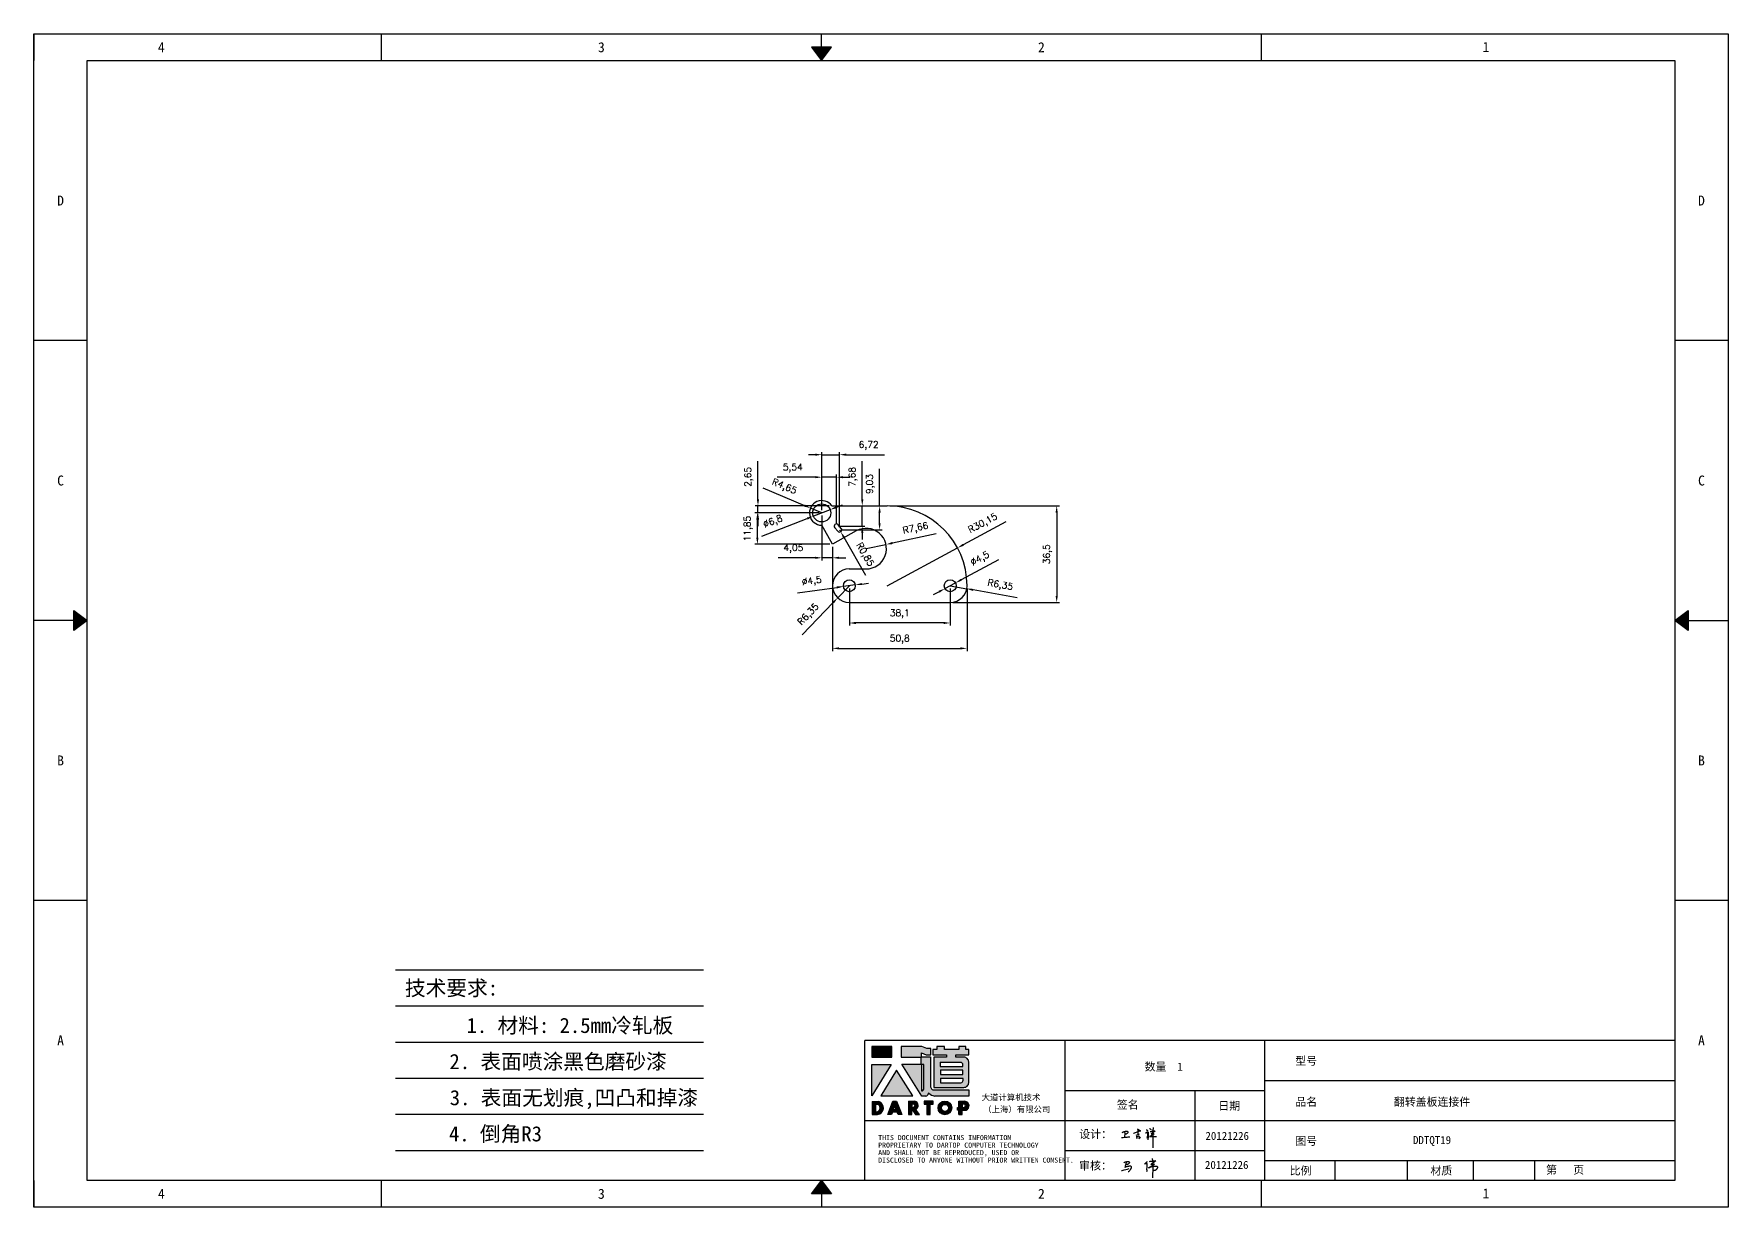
# Model space of a CAD drawing. Header units: millimetres. Extents: x 25928 to 50356, y -44172 to 20163.
# Drawn here: x 27154 to 27794, y -10842 to -10399 of the extents above; entities that cross this region are included whole.
import ezdxf
from ezdxf.enums import TextEntityAlignment as Align

# ---------------------------------------------------------------- set-up
doc = ezdxf.new("R2010")
doc.units = ezdxf.units.MM
doc.linetypes.add('DOT', pattern=[0.25, 0, -0.25])
doc.layers.add('4', color=7, linetype='Continuous')
doc.layers.add('print', color=30, linetype='Continuous')
doc.layers.add('dim', color=2, linetype='Continuous', lineweight=9)
doc.styles.add('Dartop', font='')
doc.styles.add('HZ', font='')
doc.styles.add('hzHT', font='simhei.ttf')
doc.styles.get("Standard").update_dxf_attribs({"font": 'txt', "bigfont": 'gbcbig.shx'})
doc.styles.get('Dartop').set_extended_font_data('FangSong_GB2312')
doc.styles.get('HZ').set_extended_font_data('SimSun')
doc.dimstyles.new('0.5small', dxfattribs={"dimtxt": 2.5, "dimasz": 2.5, "dimexe": 1, "dimexo": 1, "dimgap": 2, "dimtad": 1, "dimtxsty": 'Standard', "dimcen": 2.5, "dimadec": 0, "dimazin": 0, "dimtfac": 1, "dimtmove": 0, "dimatfit": 3, "dimfxl": 0, "dimarcsym": 0})

# ---------------------------------------------------------------- blocks, each defined once
blk = doc.blocks.new('*U401')
at = {"color": 254, "linetype": 'Continuous', "extrusion": (0, 0, -1)}
for points in [[(-17, 0.333), (-16.812, 0.25), (-17, 0.5)], [(-17, 0.333), (-17.188, 0.25), (-16.812, 0.25)], [(-17, 0.333), (-17, 0.5), (-17.188, 0.25)]]:
    blk.add_solid(points, dxfattribs=at)
blk = doc.blocks.new('*U402')
at = {"color": 254, "linetype": 'Continuous'}
for points in [[(17, 21.667), (17.188, 21.75), (16.812, 21.75)], [(17, 21.667), (16.812, 21.75), (17, 21.5)], [(17, 21.667), (17, 21.5), (17.188, 21.75)]]:
    blk.add_solid(points, dxfattribs=at)
blk = doc.blocks.new('*U399')
at = {"color": 254, "linetype": 'Continuous', "extrusion": (0, 0, -1)}
for points in [[(-0.833, 11), (-0.75, 10.812), (-0.75, 11.188)], [(-0.833, 11), (-0.75, 11.188), (-1, 11)], [(-0.833, 11), (-1, 11), (-0.75, 10.812)]]:
    blk.add_solid(points, dxfattribs=at)
blk = doc.blocks.new('dadao')
for p, q in [((48, 19.2), (44.9, 10.4)), ((44.9, 10.4), (51.2, 10.4)), ((51.2, 10.4), (48, 19.2))]:
    blk.add_line(p, q)
for points in [[(41.8, 121.6), (41.8, 143.7), (-0.4, 143.7), (-0.4, 121.6), (41.8, 121.6)], [(104.8, 122), (104.8, 130.3), (114.1, 126.3), (124.2, 126.3), (124.2, 139.6), (115.9, 139.6), (105.1, 143.9), (61.5, 143.9)], [(61.7, 144), (61.7, 121.3), (103.9, 121.3)], [(113.4, 38.7), (105.1, 38.7), (63, 106.5), (103.9, 106.5), (103.9, 120.9), (103.9, 121.3)], [(109.7, 53.6), (109.7, 106.2), (104.3, 106.2), (104.3, 50.4), (106.6, 50.4)], [(144.6, 94.4), (144.6, 84.8), (192, 84.8), (192, 94.1), (144.9, 94.1)], [(120.2, 45), (119.5, 45), (119.5, 44.6)], [(0, 28), (0, 0), (11.8, 0)], [(0.1, 28), (14, 28)], [(7.1, 21.8), (7.1, 6.1), (12, 6.1)], [(7.1, 21.8), (11.4, 21.8)], [(76.8, 28.2), (76.8, 0), (84.1, 0), (84.1, 11.1), (91.6, -0.1), (100.3, -0.1), (91.7, 11.1)], [(76.8, 28.2), (90.6, 28.2)], [(84, 22.7), (84, 15.3), (87.2, 15.3)], [(84, 22.7), (87.3, 22.7)], [(183.7, 0), (183.7, 9.6), (180.6, 9.6), (180.6, 14.9), (183.8, 14.9), (183.8, 28.1), (196.1, 28.1), (196.5, 28.1)], [(183.7, 0), (190.9, 0), (190.9, 9.6), (198.8, 9.6)], [(194.9, 22.3), (190.8, 22.3), (190.8, 15), (194.4, 15)]]:
    blk.add_lwpolyline(points)
blk.add_lwpolyline([(137.1, 144.2), (137.1, 137.9), (128.3, 137.9), (128.3, 126.5), (157.3, 126.5), (157.3, 121.5), (130.3, 121.5), (130.3, 57.5), (194.4, 57.5, 0.414214), (204.4, 67.5), (204.4, 111.3, 0.414214), (194.4, 121.3), (177.5, 121.3), (177.5, 126.3), (204.7, 126.3), (204.7, 137.7), (198.2, 137.7), (198.2, 143.9), (183.3, 143.9), (183.3, 138), (153, 138), (153, 144.2), (137.1, 144.2)], format="xyb", close=True)
for points in [[(104.8, 122), (123.4, 122), (123.4, 60, 0.414214), (131.4, 52), (204.8, 52), (204.8, 39.1), (131.7, 39.1)], [(144.3, 110.8), (144.3, 101.8), (192.3, 101.8), (192.3, 105.5, 0.414214), (187.3, 110.5), (144.3, 110.5)], [(144.6, 77), (144.6, 67.5), (187.6, 67.5, 0.414214), (192.6, 72.5), (192.6, 76.4), (144.6, 76.4)]]:
    blk.add_lwpolyline(points, format="xyb")
for points in [[(-0.3, 106.2), (40.4, 106.2), (-0.3, 39.7), (-0.3, 106.2)], [(51.7, 94.1), (18.4, 39.3), (86.2, 39.3)], [(43.8, 28.2), (51.8, 28.2), (62.6, -0.1), (55, -0.1), (53.2, 5), (42.9, 5), (41.1, 0), (33.6, 0)], [(110, 28.1), (110, 21.9), (116, 21.9), (116, -0.1), (123.2, -0.1), (123.2, 22), (129.2, 22), (129.2, 28.1), (110, 28.1)]]:
    blk.add_lwpolyline(points, close=True)
for radius in [14.5, 7.44]:
    blk.add_circle((154.2, 14.2), radius)
for centre, radius, start, end in [((99.2, 60.7), 12.6, 305.6399, 325.969), ((111.6, 46.7), 8.19, 282.9811, 347.6627), ((136, 61.7), 22.9, 226.7358, 259.3209), ((8.5, 13.9), 8.49, 294.2143, 69.7177), ((9.6, 14.2), 14.4, 278.6604, 72.3203), ((86.4, 19), 3.8, 282.527, 76.7196), ((88.6, 19.4), 8.95, 290.6073, 77.2124), ((193.7, 18.7), 3.8, 280.9891, 72.5513), ((195.7, 18.6), 9.51, 288.8959, 85.2442)]:
    blk.add_arc(centre, radius, start, end)
blk = doc.blocks.new('h')
for p, q in [((20768.1, -2360.9), (20773, -2359.1)), ((20769.5, -2366.9), (20769.8, -2370.6)), ((20769.8, -2370.6), (20770.9, -2378)), ((20770.9, -2378), (20771.5, -2370.6)), ((20772.4, -2369.3), (20774.9, -2367.8)), ((20773, -2359.1), (20784.1, -2355.2)), ((20773.3, -2331.8), (20775.3, -2338.7)), ((20789.1, -2340.9), (20773.5, -2331.9)), ((20775.3, -2338.7), (20775.6, -2351.2)), ((20775.6, -2351.2), (20775.5, -2357.3)), ((20782.2, -2369.2), (20780, -2377.1)), ((20780, -2377.1), (20788.3, -2371.3)), ((20780.1, -2366.4), (20780.8, -2366.4)), ((20781.9, -2367.4), (20782.2, -2369.2)), ((20845.7, -2343.5), (20848.4, -2353)), ((20848.9, -2370.3), (20847.9, -2424)), ((20848.4, -2353), (20848.9, -2370.3))]:
    blk.add_line(p, q)
for points in [[(20696.6, -2372.4, 0.002073), (20710.6, -2371.9, 0.016137), (20719.6, -2371.3, 0.008314), (20736.9, -2369.3)], [(20699.1, -2348.2, -0.029745), (20704.6, -2345.4, -0.046842), (20708.4, -2344.2, -0.00919), (20714.3, -2343, -0.018517), (20717.2, -2342.5, -0.037841), (20720.3, -2342.4, -0.039541), (20723.2, -2342.8, -0.149785), (20726, -2344.3, -0.204935), (20726.9, -2346.6, -0.074872), (20726.5, -2348.3, -0.061615), (20725.6, -2350.3, -0.034204), (20723.8, -2352.6, -0.045776), (20722.3, -2354.1, -0.054985), (20720.4, -2355.3, -0.036348), (20717.3, -2356.5, -0.067752), (20715.7, -2356.8, -0.043553), (20713.2, -2356.7)], [(20755, -2351.9, -0.024077), (20759.9, -2350.1, -0.013147), (20768.7, -2346.5, -0.00522), (20775.4, -2344.1, -0.018517), (20777.3, -2343.4, -0.008274), (20786.3, -2341, -0.039541), (20788.3, -2340.8, -0.079216), (20789.4, -2341, -0.204935)], [(20813.5, -2350.1, 0.007348), (20815.9, -2348.7, 0.008421), (20818, -2347.3, 0.009459), (20819.7, -2346.2, -0.016325), (20820.7, -2345.5, -0.173771), (20821.8, -2345.3, -0.085159), (20823.9, -2346, -0.125883), (20826, -2347.9, -0.160659), (20826.6, -2350.1, -0.010447), (20826.5, -2352.3, -0.008247), (20826.2, -2355.1, -0.002698), (20825.3, -2374, 0.001562), (20823.9, -2383.7, 0.016137)], [(20816.8, -2335, -0.053561), (20819.6, -2336.1, -0.075272), (20821.3, -2337.3, -0.005295), (20822.5, -2338.5, -0.009337), (20823.1, -2339.1, -0.026146), (20823.7, -2339.8, -0.016644), (20824.5, -2340.9)], [(20832.1, -2329.2, -0.053561), (20834.9, -2330.3, -0.075272), (20836.7, -2331.5, -0.005295), (20837.8, -2332.6, -0.009337), (20838.5, -2333.3, -0.026146), (20839, -2334, -0.016644), (20839.8, -2335.1)], [(20836, -2343.7, -0.02797), (20842.1, -2342.6, -0.048868), (20845.6, -2342.2, -0.00919), (20851.1, -2341.4, -0.018517), (20853.9, -2341.1, -0.037841), (20856.7, -2341.2, -0.039541), (20859.4, -2341.6, -0.018282), (20840.6, -2354.7, -0.000937)], [(20847.6, -2340.2, 0.021784), (20849.6, -2335.9, 0.028296), (20850.8, -2332.4, 0.008136), (20851.9, -2328.2, 0.028913), (20852.2, -2327, 0.08193), (20852.1, -2325.9, 0.075058), (20851.7, -2324.7, 0.275043)]]:
    blk.add_lwpolyline(points, format="xyb")
for points in [[(20711.3, -2343.5), (20711.3, -2343.5), (20711.5, -2355.8), (20710.7, -2368), (20710.6, -2371.9)], [(20821.5, -2350.6), (20822.4, -2359.2), (20822.2, -2364.9), (20821.7, -2369), (20821.3, -2376.3), (20823.6, -2368.5), (20827.2, -2366.3), (20829.5, -2366.3)], [(20840.6, -2354.7), (20850, -2354.7), (20855, -2354.3), (20845.9, -2361.1), (20840.5, -2364), (20833, -2367.5), (20863.2, -2367.4), (20865.9, -2367.3)]]:
    blk.add_lwpolyline(points)
for centre, radius, start, end in [((20773.7, -2371.2), 2.3, 121.9907, 163.60158), ((20787.5, -2406), 40.3, 100.61827, 108.24823), ((20780.8, -2367.6), 1.15, 9.4675, 90)]:
    blk.add_arc(centre, radius, start, end)
blk = doc.blocks.new('*U400')
at = {"color": 254, "linetype": 'Continuous', "extrusion": (0, 0, -1)}
for points in [[(-33.167, 11), (-33, 11), (-33.25, 11.188)], [(-33.167, 11), (-33.25, 11.188), (-33.25, 10.812)], [(-33.167, 11), (-33.25, 10.812), (-33, 11)]]:
    blk.add_solid(points, dxfattribs=at)
blk = doc.blocks.new('*D489')
at = {"layer": 'Defpoints', "color": 0}
for p in [(27476.37, -10577.54), (27500.17, -10614.04), (27540.38, -10614.04)]:
    blk.add_point(p, dxfattribs=at)
at = {"layer": 'dim', "color": 0, "lineweight": -2}
for p, q in [((27477.37, -10577.54), (27541.38, -10577.54)), ((27540.38, -10580.04), (27540.38, -10611.54)), ((27501.17, -10614.04), (27541.38, -10614.04))]:
    blk.add_line(p, q, dxfattribs=at)
at = {"layer": 'dim', "color": 0}
for points in [[(27539.96, -10580.04), (27540.79, -10580.04), (27540.38, -10577.54)], [(27539.96, -10611.54), (27540.79, -10611.54), (27540.38, -10614.04)]]:
    blk.add_solid(points, dxfattribs=at)
at = {"layer": 'dim', "color": 0, "insert": (27536.92, -10595.79), "char_height": 2.5, "attachment_point": 5, "rotation": 90}
blk.add_mtext('36,5', dxfattribs=at)
blk = doc.blocks.new('*D490')
at = {"layer": 'Defpoints', "color": 0}
for p in [(27462.07, -10607.69), (27500.17, -10607.69), (27462.07, -10621.76)]:
    blk.add_point(p, dxfattribs=at)
at = {"layer": 'dim', "color": 0, "lineweight": -2}
for p, q in [((27462.07, -10608.69), (27462.07, -10622.76)), ((27500.17, -10608.69), (27500.17, -10622.76)), ((27497.67, -10621.76), (27464.57, -10621.76))]:
    blk.add_line(p, q, dxfattribs=at)
at = {"layer": 'dim', "color": 0}
for points in [[(27464.57, -10621.34), (27464.57, -10622.18), (27462.07, -10621.76)], [(27497.67, -10621.34), (27497.67, -10622.18), (27500.17, -10621.76)]]:
    blk.add_solid(points, dxfattribs=at)
at = {"layer": 'dim', "color": 0, "insert": (27481.12, -10618.3), "char_height": 2.5, "attachment_point": 5}
blk.add_mtext('38,1', dxfattribs=at)
blk = doc.blocks.new('*D419')
at = {"layer": 'Defpoints', "color": 0}
for p in [(27502.92, -10593.4), (27476.37, -10607.69)]:
    blk.add_point(p, dxfattribs=at)
at = {"layer": 'dim', "color": 0, "lineweight": -2}
for p, q in [((27521.12, -10583.61), (27505.12, -10592.22)), ((27476.37, -10607.69), (27502.92, -10593.4))]:
    blk.add_line(p, q, dxfattribs=at)
at = {"layer": 'dim', "color": 0}
blk.add_solid([(27504.92, -10591.85), (27505.32, -10592.58), (27502.92, -10593.4)], dxfattribs=at)
at = {"layer": 'dim', "color": 0, "insert": (27512.58, -10584.28), "char_height": 2.5, "attachment_point": 5, "rotation": 28.28426}
blk.add_mtext('R30,15', dxfattribs=at)
blk = doc.blocks.new('*D420')
at = {"layer": 'Defpoints', "color": 0}
for p in [(27500.17, -10607.69), (27506.41, -10608.83)]:
    blk.add_point(p, dxfattribs=at)
at = {"layer": 'dim', "color": 0, "lineweight": -2}
for p, q in [((27500.17, -10607.69), (27506.41, -10608.83)), ((27525.51, -10612.32), (27508.87, -10609.28))]:
    blk.add_line(p, q, dxfattribs=at)
at = {"layer": 'dim', "color": 0}
blk.add_solid([(27508.95, -10608.87), (27508.8, -10609.69), (27506.41, -10608.83)], dxfattribs=at)
at = {"layer": 'dim', "color": 0, "insert": (27519.04, -10607.62), "char_height": 2.5, "attachment_point": 5, "rotation": 349.65535}
blk.add_mtext('R6,35', dxfattribs=at)
blk = doc.blocks.new('*D491')
at = {"layer": 'Defpoints', "color": 0}
for p in [(27498.19, -10608.76), (27502.15, -10606.62)]:
    blk.add_point(p, dxfattribs=at)
at = {"layer": 'dim', "color": 0, "lineweight": -2}
for p, q in [((27518.4, -10597.85), (27504.35, -10605.43)), ((27498.19, -10608.76), (27502.15, -10606.62)), ((27495.99, -10609.94), (27493.79, -10611.13))]:
    blk.add_line(p, q, dxfattribs=at)
at = {"layer": 'dim', "color": 0}
for points in [[(27495.79, -10609.58), (27496.18, -10610.31), (27498.19, -10608.76)], [(27504.15, -10605.07), (27504.54, -10605.8), (27502.15, -10606.62)]]:
    blk.add_solid(points, dxfattribs=at)
at = {"layer": 'dim', "color": 0, "insert": (27511.52, -10597.63), "char_height": 2.5, "attachment_point": 5, "rotation": 28.35526}
blk.add_mtext('∅4,5', dxfattribs=at)
blk = doc.blocks.new('*D492')
at = {"layer": 'Defpoints', "color": 0}
for p in [(27459.84, -10607.99), (27464.3, -10607.39)]:
    blk.add_point(p, dxfattribs=at)
at = {"layer": 'dim', "color": 0, "lineweight": -2}
for p, q in [((27442.45, -10610.35), (27457.36, -10608.33)), ((27464.3, -10607.39), (27459.84, -10607.99)), ((27466.77, -10607.05), (27469.25, -10606.72))]:
    blk.add_line(p, q, dxfattribs=at)
at = {"layer": 'dim', "color": 0}
for points in [[(27457.3, -10607.91), (27457.42, -10608.74), (27459.84, -10607.99)], [(27466.72, -10606.64), (27466.83, -10607.46), (27464.3, -10607.39)]]:
    blk.add_solid(points, dxfattribs=at)
at = {"layer": 'dim', "color": 0, "insert": (27447.89, -10606.12), "char_height": 2.5, "attachment_point": 5, "rotation": 7.71469}
blk.add_mtext('∅4,5', dxfattribs=at)
blk = doc.blocks.new('*D421')
at = {"layer": 'Defpoints', "color": 0}
for p in [(27462.07, -10607.69), (27457.67, -10612.27)]:
    blk.add_point(p, dxfattribs=at)
at = {"layer": 'dim', "color": 0, "lineweight": -2}
for p, q in [((27462.07, -10607.69), (27457.67, -10612.27)), ((27444.22, -10626.28), (27455.94, -10614.07))]:
    blk.add_line(p, q, dxfattribs=at)
at = {"layer": 'dim', "color": 0}
blk.add_solid([(27455.64, -10613.78), (27456.24, -10614.36), (27457.67, -10612.27)], dxfattribs=at)
at = {"layer": 'dim', "color": 0, "insert": (27446.72, -10618.68), "char_height": 2.5, "attachment_point": 5, "rotation": 46.16551}
blk.add_mtext('R6,35', dxfattribs=at)
blk = doc.blocks.new('*D422')
at = {"layer": 'Defpoints', "color": 0}
for p in [(27468.42, -10593.68), (27475.91, -10592.09)]:
    blk.add_point(p, dxfattribs=at)
at = {"layer": 'dim', "color": 0, "lineweight": -2}
for p, q in [((27494.9, -10588.06), (27478.35, -10591.57)), ((27468.42, -10593.68), (27475.91, -10592.09))]:
    blk.add_line(p, q, dxfattribs=at)
at = {"layer": 'dim', "color": 0}
blk.add_solid([(27478.27, -10591.17), (27478.44, -10591.98), (27475.91, -10592.09)], dxfattribs=at)
at = {"layer": 'dim', "color": 0, "insert": (27487.13, -10586.18), "char_height": 2.5, "attachment_point": 5, "rotation": 11.97641}
blk.add_mtext('R7,66', dxfattribs=at)
blk = doc.blocks.new('*D423')
at = {"layer": 'Defpoints', "color": 0}
for p in [(27447.39, -10578.37), (27451.67, -10580.19)]:
    blk.add_point(p, dxfattribs=at)
at = {"layer": 'dim', "color": 0, "lineweight": -2}
for p, q in [((27429.43, -10570.74), (27445.09, -10577.39)), ((27451.67, -10580.19), (27447.39, -10578.37))]:
    blk.add_line(p, q, dxfattribs=at)
at = {"layer": 'dim', "color": 0}
blk.add_solid([(27445.25, -10577.01), (27444.92, -10577.78), (27447.39, -10578.37)], dxfattribs=at)
at = {"layer": 'dim', "color": 0, "insert": (27437.42, -10570.38), "char_height": 2.5, "attachment_point": 5, "rotation": 336.97782}
blk.add_mtext('R4,65', dxfattribs=at)
blk = doc.blocks.new('*D493')
at = {"layer": 'Defpoints', "color": 0}
for p in [(27448.5, -10581.42), (27454.84, -10578.96)]:
    blk.add_point(p, dxfattribs=at)
at = {"layer": 'dim', "color": 0, "lineweight": -2}
for p, q in [((27428.97, -10589.01), (27446.17, -10582.33)), ((27454.84, -10578.96), (27448.5, -10581.42)), ((27457.17, -10578.05), (27459.5, -10577.15))]:
    blk.add_line(p, q, dxfattribs=at)
at = {"layer": 'dim', "color": 0}
for points in [[(27446.02, -10581.94), (27446.32, -10582.71), (27448.5, -10581.42)], [(27457.02, -10577.66), (27457.32, -10578.44), (27454.84, -10578.96)]]:
    blk.add_solid(points, dxfattribs=at)
at = {"layer": 'dim', "color": 0, "insert": (27433.27, -10583.63), "char_height": 2.5, "attachment_point": 5, "rotation": 21.24192}
blk.add_mtext('∅6,8', dxfattribs=at)
blk = doc.blocks.new('*D494')
at = {"layer": 'Defpoints', "color": 0}
for p in [(27455.72, -10592.04), (27506.52, -10607.69), (27506.52, -10631.35)]:
    blk.add_point(p, dxfattribs=at)
at = {"layer": 'dim', "color": 0, "lineweight": -2}
for p, q in [((27455.72, -10593.04), (27455.72, -10632.35)), ((27506.52, -10608.69), (27506.52, -10632.35)), ((27458.22, -10631.35), (27504.02, -10631.35))]:
    blk.add_line(p, q, dxfattribs=at)
at = {"layer": 'dim', "color": 0}
for points in [[(27458.22, -10630.94), (27458.22, -10631.77), (27455.72, -10631.35)], [(27504.02, -10630.94), (27504.02, -10631.77), (27506.52, -10631.35)]]:
    blk.add_solid(points, dxfattribs=at)
at = {"layer": 'dim', "color": 0, "insert": (27481.12, -10627.9), "char_height": 2.5, "attachment_point": 5}
blk.add_mtext('50,8', dxfattribs=at)
blk = doc.blocks.new('*D495')
at = {"layer": 'Defpoints', "color": 0}
for p in [(27451.67, -10580.19), (27455.72, -10592.04), (27451.67, -10597.15)]:
    blk.add_point(p, dxfattribs=at)
at = {"layer": 'dim', "color": 0, "lineweight": -2}
for p, q in [((27451.67, -10581.19), (27451.67, -10598.15)), ((27455.72, -10593.04), (27455.72, -10598.15)), ((27449.17, -10597.15), (27435.17, -10597.15)), ((27455.72, -10597.15), (27451.67, -10597.15)), ((27458.22, -10597.15), (27460.72, -10597.15))]:
    blk.add_line(p, q, dxfattribs=at)
at = {"layer": 'dim', "color": 0}
for points in [[(27449.17, -10596.73), (27449.17, -10597.56), (27451.67, -10597.15)], [(27458.22, -10596.73), (27458.22, -10597.56), (27455.72, -10597.15)]]:
    blk.add_solid(points, dxfattribs=at)
at = {"layer": 'dim', "color": 0, "insert": (27440.92, -10593.69), "char_height": 2.5, "attachment_point": 5}
blk.add_mtext('4,05', dxfattribs=at)
blk = doc.blocks.new('*D496')
at = {"layer": 'Defpoints', "color": 0}
for p in [(27427.35, -10580.19), (27451.67, -10580.19), (27455.72, -10592.04)]:
    blk.add_point(p, dxfattribs=at)
at = {"layer": 'dim', "color": 0, "lineweight": -2}
for p, q in [((27450.67, -10580.19), (27426.35, -10580.19)), ((27427.35, -10589.54), (27427.35, -10582.69)), ((27454.72, -10592.04), (27426.35, -10592.04))]:
    blk.add_line(p, q, dxfattribs=at)
at = {"layer": 'dim', "color": 0}
for points in [[(27426.93, -10582.69), (27427.77, -10582.69), (27427.35, -10580.19)], [(27426.93, -10589.54), (27427.77, -10589.54), (27427.35, -10592.04)]]:
    blk.add_solid(points, dxfattribs=at)
at = {"layer": 'dim', "color": 0, "insert": (27423.89, -10586.11), "char_height": 2.5, "attachment_point": 5, "rotation": 90}
blk.add_mtext('11,85', dxfattribs=at)
blk = doc.blocks.new('*D497')
at = {"layer": 'Defpoints', "color": 0}
for p in [(27427.56, -10577.54), (27451.67, -10580.19), (27455.49, -10577.54)]:
    blk.add_point(p, dxfattribs=at)
at = {"layer": 'dim', "color": 0, "lineweight": -2}
for p, q in [((27427.56, -10575.04), (27427.56, -10560.62)), ((27454.49, -10577.54), (27426.56, -10577.54)), ((27450.67, -10580.19), (27426.56, -10580.19)), ((27427.56, -10580.19), (27427.56, -10577.54)), ((27427.56, -10582.69), (27427.56, -10585.19))]:
    blk.add_line(p, q, dxfattribs=at)
at = {"layer": 'dim', "color": 0}
for points in [[(27427.14, -10575.04), (27427.98, -10575.04), (27427.56, -10577.54)], [(27427.14, -10582.69), (27427.98, -10582.69), (27427.56, -10580.19)]]:
    blk.add_solid(points, dxfattribs=at)
at = {"layer": 'dim', "color": 0, "insert": (27424.1, -10566.58), "char_height": 2.5, "attachment_point": 5, "rotation": 90}
blk.add_mtext('2,65', dxfattribs=at)
blk = doc.blocks.new('*D498')
at = {"layer": 'Defpoints', "color": 0}
for p in [(27451.67, -10558.19), (27451.67, -10580.19), (27458.39, -10586.57)]:
    blk.add_point(p, dxfattribs=at)
at = {"layer": 'dim', "color": 0, "lineweight": -2}
for p, q in [((27451.67, -10579.19), (27451.67, -10557.19)), ((27458.39, -10585.57), (27458.39, -10557.19)), ((27449.17, -10558.19), (27446.67, -10558.19)), ((27451.67, -10558.19), (27458.39, -10558.19)), ((27460.89, -10558.19), (27475.31, -10558.19))]:
    blk.add_line(p, q, dxfattribs=at)
at = {"layer": 'dim', "color": 0}
for points in [[(27449.17, -10557.77), (27449.17, -10558.61), (27451.67, -10558.19)], [(27460.89, -10557.77), (27460.89, -10558.61), (27458.39, -10558.19)]]:
    blk.add_solid(points, dxfattribs=at)
at = {"layer": 'dim', "color": 0, "insert": (27469.35, -10554.73), "char_height": 2.5, "attachment_point": 5}
blk.add_mtext('6,72', dxfattribs=at)
blk = doc.blocks.new('*D499')
at = {"layer": 'Defpoints', "color": 0}
for p in [(27451.67, -10566.69), (27451.67, -10580.19), (27457.21, -10585.22)]:
    blk.add_point(p, dxfattribs=at)
at = {"layer": 'dim', "color": 0, "lineweight": -2}
for p, q in [((27449.17, -10566.69), (27434.75, -10566.69)), ((27451.67, -10579.19), (27451.67, -10565.69)), ((27457.21, -10566.69), (27451.67, -10566.69)), ((27457.21, -10584.22), (27457.21, -10565.69)), ((27459.71, -10566.69), (27462.21, -10566.69))]:
    blk.add_line(p, q, dxfattribs=at)
at = {"layer": 'dim', "color": 0}
for points in [[(27449.17, -10566.27), (27449.17, -10567.1), (27451.67, -10566.69)], [(27459.71, -10566.27), (27459.71, -10567.1), (27457.21, -10566.69)]]:
    blk.add_solid(points, dxfattribs=at)
at = {"layer": 'dim', "color": 0, "insert": (27440.71, -10563.23), "char_height": 2.5, "attachment_point": 5}
blk.add_mtext('5,54', dxfattribs=at)
blk = doc.blocks.new('*D500')
at = {"layer": 'Defpoints', "color": 0}
for p in [(27458.48, -10577.54), (27466.95, -10577.54), (27457.21, -10585.22)]:
    blk.add_point(p, dxfattribs=at)
at = {"layer": 'dim', "color": 0, "lineweight": -2}
for p, q in [((27466.95, -10575.04), (27466.95, -10560.62)), ((27459.48, -10577.54), (27467.95, -10577.54)), ((27466.95, -10585.22), (27466.95, -10577.54)), ((27458.21, -10585.22), (27467.95, -10585.22)), ((27466.95, -10587.72), (27466.95, -10590.22))]:
    blk.add_line(p, q, dxfattribs=at)
at = {"layer": 'dim', "color": 0}
for points in [[(27466.54, -10575.04), (27467.37, -10575.04), (27466.95, -10577.54)], [(27466.54, -10587.72), (27467.37, -10587.72), (27466.95, -10585.22)]]:
    blk.add_solid(points, dxfattribs=at)
at = {"layer": 'dim', "color": 0, "insert": (27463.5, -10566.58), "char_height": 2.5, "attachment_point": 5, "rotation": 90}
blk.add_mtext('7,68', dxfattribs=at)
blk = doc.blocks.new('*D501')
at = {"layer": 'Defpoints', "color": 0}
for p in [(27466.95, -10577.54), (27473.5, -10577.54), (27458.39, -10586.57)]:
    blk.add_point(p, dxfattribs=at)
at = {"layer": 'dim', "color": 0, "lineweight": -2}
for p, q in [((27473.5, -10577.54), (27473.5, -10563.54)), ((27467.95, -10577.54), (27474.5, -10577.54)), ((27473.5, -10584.07), (27473.5, -10580.04)), ((27459.39, -10586.57), (27474.5, -10586.57))]:
    blk.add_line(p, q, dxfattribs=at)
at = {"layer": 'dim', "color": 0}
for points in [[(27473.08, -10580.04), (27473.92, -10580.04), (27473.5, -10577.54)], [(27473.08, -10584.07), (27473.92, -10584.07), (27473.5, -10586.57)]]:
    blk.add_solid(points, dxfattribs=at)
at = {"layer": 'dim', "color": 0, "insert": (27470.04, -10569.29), "char_height": 2.5, "attachment_point": 5, "rotation": 90}
blk.add_mtext('9,03', dxfattribs=at)
blk = doc.blocks.new('*D424')
at = {"layer": 'Defpoints', "color": 0}
for p in [(27458.39, -10586.57), (27458.82, -10587.31)]:
    blk.add_point(p, dxfattribs=at)
at = {"layer": 'dim', "color": 0, "lineweight": -2}
for p, q in [((27458.39, -10586.57), (27458.82, -10587.31)), ((27468.29, -10603.78), (27460.06, -10589.48))]:
    blk.add_line(p, q, dxfattribs=at)
at = {"layer": 'dim', "color": 0}
blk.add_solid([(27460.42, -10589.27), (27459.7, -10589.68), (27458.82, -10587.31)], dxfattribs=at)
at = {"layer": 'dim', "color": 0, "insert": (27467.8, -10595.99), "char_height": 2.5, "attachment_point": 5, "rotation": 299.91173}
blk.add_mtext('R0,85', dxfattribs=at)

msp = doc.modelspace()

# ---------------------------------------------------------------- hatches: boundary and pattern name
h = msp.add_hatch(color=0)
h.paths.add_polyline_path([(27507.213, -10782.862), (27506.051, -10782.862), (27506.051, -10781.757), (27503.395, -10781.757), (27503.395, -10782.807), (27497.973, -10782.807), (27497.973, -10781.702), (27495.134, -10781.702), (27495.134, -10782.827), (27493.565, -10782.827), (27493.565, -10784.865), (27498.742, -10784.865), (27498.742, -10785.766), (27493.918, -10785.766), (27493.918, -10797.176), (27505.372, -10797.176, 0.4142136), (27507.157, -10795.391), (27507.157, -10787.577, 0.4142136), (27505.372, -10785.791), (27502.344, -10785.791), (27502.344, -10784.907), (27507.213, -10784.907)])
h.paths.add_polyline_path([(27504.107, -10787.726, -0.4142136), (27505, -10788.618), (27505, -10789.273), (27496.424, -10789.273), (27496.424, -10787.726)], flags=16)
h.paths.add_polyline_path([(27504.944, -10790.655), (27504.944, -10792.313), (27496.479, -10792.313), (27496.479, -10790.655)], flags=16)
h.paths.add_polyline_path([(27505.055, -10793.805), (27505.055, -10794.515, -0.4142136), (27504.162, -10795.408), (27496.479, -10795.408), (27496.479, -10793.805)], flags=16)
for points in [[(27478.119, -10781.798), (27470.586, -10781.798), (27470.586, -10785.734), (27478.119, -10785.734)], [(27477.877, -10788.488), (27470.606, -10788.488), (27470.606, -10800.359)], [(27479.892, -10790.642), (27473.949, -10800.439), (27486.052, -10800.439)], [(27493.736, -10802.443), (27490.297, -10802.443), (27490.297, -10803.534), (27491.37, -10803.534), (27491.37, -10807.467), (27492.655, -10807.467), (27492.655, -10803.532), (27493.736, -10803.532)]]:
    msp.add_hatch(color=0).paths.add_polyline_path(points)
h = msp.add_hatch(color=0)
h.paths.add_polyline_path([(27489.378, -10784.19), (27491.041, -10784.908), (27492.838, -10784.908), (27492.838, -10782.529), (27491.355, -10782.529), (27489.423, -10781.766), (27481.679, -10781.766), (27481.679, -10785.79), (27489.214, -10785.79), (27489.214, -10785.871), (27489.214, -10788.443), (27481.907, -10788.443), (27489.422, -10800.537), (27490.91, -10800.537, 0.2793748), (27491.997, -10799.481), (27491.997, -10799.425), (27492.128, -10799.425, 0.1431454), (27494.177, -10800.467), (27507.235, -10800.467), (27507.235, -10798.174), (27494.121, -10798.174, -0.4142136), (27492.693, -10796.745), (27492.693, -10785.663), (27489.378, -10785.663)])
h.paths.add_polyline_path([(27489.29, -10788.494), (27490.247, -10788.494), (27490.247, -10797.881, -0.0889357), (27489.692, -10798.452), (27489.286, -10798.452)], flags=16)
h = msp.add_hatch(color=0)
h.paths.add_polyline_path([(27473.154, -10802.461), (27470.659, -10802.461), (27470.659, -10807.452), (27472.76, -10807.452, 0.7930159)])
h.paths.add_polyline_path([(27472.797, -10806.359), (27471.925, -10806.359), (27471.925, -10803.554), (27472.701, -10803.554, -0.6713609)], flags=16)
h = msp.add_hatch(color=0)
h.paths.add_polyline_path([(27479.911, -10802.42), (27478.488, -10802.42), (27476.657, -10807.457), (27478.005, -10807.457), (27478.323, -10806.564), (27480.149, -10806.564), (27480.474, -10807.468), (27481.833, -10807.468)])
h.paths.add_polyline_path([(27479.8, -10805.602), (27478.669, -10805.602), (27479.224, -10804.019)], flags=16)
h = msp.add_hatch(color=0)
h.paths.add_polyline_path([(27486.831, -10802.423), (27484.377, -10802.423), (27484.377, -10807.46), (27485.674, -10807.46), (27485.674, -10805.463), (27487.006, -10807.478), (27488.573, -10807.478), (27487.039, -10805.476, 0.7440549)])
h.paths.add_polyline_path([(27485.662, -10804.718), (27485.662, -10803.395), (27486.241, -10803.395, -0.796809), (27486.233, -10804.718)], flags=16)
h = msp.add_hatch(color=0)
h.paths.add_polyline_path([(27495.606, -10804.923, 1), (27500.778, -10804.923, 1)])
h.paths.add_polyline_path([(27499.52, -10804.923, -1), (27496.864, -10804.923, -1)], flags=16)
h = msp.add_hatch(color=0)
h.paths.add_polyline_path([(27505.738, -10802.435), (27505.664, -10802.435), (27503.477, -10802.435), (27503.477, -10804.786), (27502.897, -10804.786), (27502.897, -10805.74), (27503.467, -10805.74), (27503.467, -10807.451), (27504.744, -10807.451), (27504.744, -10805.733), (27506.147, -10805.733, 0.8123038)])
h.paths.add_polyline_path([(27504.725, -10804.779), (27504.725, -10803.465), (27505.452, -10803.465, -0.7782134), (27505.378, -10804.779)], flags=16)

# ---------------------------------------------------------------- linework, layer by layer
at = {"color": 0, "linetype": 'DOT'}
for p, q in [((27154.095, -10399.24), (27783.888, -10399.24)), ((27154.095, -10832.337), (27154.095, -10409.312)), ((27783.888, -10842.409), (27154.095, -10842.409))]:
    msp.add_line(p, q, dxfattribs=at)
at = {"color": 0}
for p, q in [((27154.095, -10399.24), (27154.095, -10409.312)), ((27285.324, -10409.312), (27285.324, -10399.24)), ((27451.512, -10404.276), (27451.512, -10399.24)), ((27617.7, -10409.312), (27617.7, -10399.24)), ((27174.239, -10832.337), (27174.239, -10409.312)), ((27174.239, -10409.312), (27773.816, -10409.312)), ((27773.816, -10409.312), (27773.816, -10832.337)), ((27174.239, -10515.068), (27154.095, -10515.068)), ((27793.96, -10515.068), (27773.816, -10515.068)), ((27169.203, -10620.825), (27154.095, -10620.825)), ((27778.852, -10620.825), (27793.96, -10620.825)), ((27174.239, -10726.581), (27154.095, -10726.581)), ((27793.96, -10726.581), (27773.816, -10726.581)), ((27773.816, -10779.459), (27467.879, -10779.459)), ((27467.879, -10832.337), (27467.879, -10779.459)), ((27543.419, -10779.459), (27543.419, -10832.337)), ((27618.959, -10832.337), (27618.959, -10779.459)), ((27543.419, -10798.344), (27618.959, -10798.344)), ((27592.52, -10798.344), (27592.52, -10832.337)), ((27618.959, -10794.567), (27773.816, -10794.567)), ((27467.879, -10809.675), (27543.419, -10809.675)), ((27543.419, -10809.675), (27773.816, -10809.675)), ((27543.419, -10821.006), (27618.959, -10821.006)), ((27618.959, -10824.783), (27773.816, -10824.783)), ((27645.536, -10832.337), (27645.536, -10824.783)), ((27672.925, -10832.337), (27672.925, -10824.783)), ((27697.825, -10832.337), (27697.825, -10824.783)), ((27720.938, -10832.337), (27720.938, -10824.783)), ((27154.095, -10832.337), (27154.095, -10842.409)), ((27773.816, -10832.337), (27174.239, -10832.337)), ((27285.324, -10842.409), (27285.324, -10832.337)), ((27617.7, -10842.409), (27617.7, -10832.337)), ((27451.512, -10837.373), (27451.512, -10842.409))]:
    msp.add_line(p, q, dxfattribs=at)
for p, q in [((27455.488, -10577.539), (27476.367, -10577.539)), ((27455.717, -10592.039), (27451.667, -10584.839)), ((27464.663, -10587.007), (27455.717, -10592.039)), ((27457.752, -10587.132), (27456.566, -10585.779)), ((27459.031, -10586.012), (27457.844, -10584.658)), ((27462.067, -10601.339), (27468.417, -10601.339)), ((27462.067, -10614.039), (27500.167, -10614.039)), ((27575.891, -10826.284), (27576.835, -10826.284)), ((27577.338, -10826.239), (27576.394, -10826.885)), ((27576.428, -10824.044), (27576.645, -10825.855)), ((27576.645, -10825.855), (27576.68, -10827.191)), ((27576.835, -10826.284), (27577.338, -10826.239)), ((27575.86, -10827.17), (27575.118, -10827.572)), ((27576.394, -10826.885), (27575.86, -10827.17)), ((27576.68, -10827.191), (27576.6, -10831.351))]:
    msp.add_line(p, q)
for points in [[(27451.512, -10409.312), (27455.289, -10404.276), (27447.735, -10404.276), (27451.512, -10409.312)], [(27174.239, -10620.825), (27169.203, -10624.602), (27169.203, -10617.048), (27174.239, -10620.825)], [(27773.816, -10620.825), (27778.852, -10617.048), (27778.852, -10624.602), (27773.816, -10620.825)], [(27451.512, -10832.337), (27455.289, -10837.373), (27447.735, -10837.373), (27451.512, -10832.337)]]:
    msp.add_lwpolyline(points, close=True, dxfattribs=at)
for points in [[(27565.685, -10825.631, -0.029745), (27566.117, -10825.415, -0.0468422), (27566.409, -10825.321, -0.0091902), (27566.865, -10825.229, -0.0185172), (27567.094, -10825.195, -0.0378406), (27567.33, -10825.188, -0.0395413), (27567.554, -10825.216, -0.1497852), (27567.773, -10825.336, -0.2049352), (27567.84, -10825.509, -0.0748717), (27567.815, -10825.646, -0.0616146), (27567.74, -10825.797, -0.0342039), (27567.605, -10825.976, -0.0457759), (27567.484, -10826.091, -0.054985), (27567.338, -10826.183, -0.0363479), (27567.096, -10826.279, -0.0677521), (27566.974, -10826.3, -0.0435534), (27566.784, -10826.291)], [(27575.427, -10825.171, -0.0279703), (27576.038, -10825.058, -0.0488679), (27576.391, -10825.02, -0.0091902), (27576.948, -10824.938, -0.0185172), (27577.226, -10824.912, -0.0378406), (27577.511, -10824.919, -0.0395413), (27577.78, -10824.966, -0.0182819), (27575.891, -10826.284, -0.0009369)], [(27575.118, -10827.572, -0.029745), (27575.792, -10827.235, -0.0468422), (27576.248, -10827.088, -0.0091902), (27576.959, -10826.944, -0.0185172), (27577.316, -10826.892, -0.0378406), (27577.684, -10826.881, -0.0395413), (27578.034, -10826.924, -0.1497852), (27578.376, -10827.111, -0.2049352), (27578.481, -10827.381, -0.0748717), (27578.441, -10827.595, -0.0616146), (27578.325, -10827.831, -0.0342039), (27578.114, -10828.109, -0.0457759), (27577.925, -10828.29, -0.054985), (27577.697, -10828.433, -0.0363479), (27577.319, -10828.583, -0.0677521), (27577.13, -10828.616, -0.0435534), (27576.832, -10828.601)]]:
    msp.add_lwpolyline(points, format="xyb")
msp.add_lwpolyline([(27566.637, -10825.273), (27566.637, -10825.273), (27566.492, -10826.158), (27566.255, -10826.99), (27566.099, -10827.5)])
for centre, radius in [((27451.667, -10580.189), 3.4), ((27462.067, -10607.689), 2.25), ((27500.167, -10607.689), 2.25)]:
    msp.add_circle(centre, radius)
for centre, radius, start, end in [((27451.667, -10580.189), 4.65, 34.742728, 270), ((27476.367, -10607.689), 30.15, 0, 90), ((27457.205, -10585.219), 0.85, 41.229583, 221.229583), ((27458.391, -10586.572), 0.85, 221.229583, 41.229583), ((27468.417, -10593.681), 7.658, 270, 119.357754), ((27462.067, -10607.689), 6.35, 90, 270), ((27500.167, -10607.689), 6.35, 270, 0), ((27569.896, -10819.64), 7.458, 299.265464, 300.9495), ((27586.791, -10882.152), 57.583, 102.46592, 103.2053), ((27547.55, -10798.317), 38.128, 313.366132, 315.296084), ((27574.367, -10826.17), 0.244, 52.375745, 91.291159), ((27574.283, -10826.132), 0.279, 357.196828, 33.705179), ((27567.994, -10825.72), 6.583, 352.912546, 354.802684), ((27570.464, -10825.945), 4.103, 354.802684, 357.196828), ((27564.58, -10827.036), 1.596, 281.076982, 291.212632), ((27529.48, -10684.561), 148.319, 283.91895, 284.971512), ((27568.539, -10831.723), 4.876, 113.202449, 120.017497), ((27567.394, -10829.053), 1.971, 102.47486, 113.202449), ((27570.251, -10841.964), 15.195, 100.36867, 102.47486), ((27567.077, -10827.784), 1.257, 283.816254, 294.030509), ((27568.19, -10830.701), 3.745, 96.125337, 100.36867), ((27567.345, -10828.406), 0.58, 294.836428, 309.901134), ((27559.612, -10821.272), 11.096, 316.919563, 320.58866), ((27567.99, -10828.842), 1.875, 87.457037, 96.125337), ((27567.997, -10828.684), 1.717, 78.399567, 87.457037), ((27565.9, -10826.662), 2.821, 324.094808, 331.378357), ((27568.24, -10827.503), 0.511, 44.324655, 78.399567), ((27568.09, -10827.769), 0.377, 319.573073, 337.48549), ((27567.052, -10826.94), 1.694, 324.910666, 333.348429), ((27567.876, -10827.248), 0.825, 326.76781, 340.871018), ((27568.403, -10827.344), 0.284, 357.998393, 44.324655), ((27568.125, -10827.334), 0.561, 340.871018, 357.998393), ((27694.791, -10846.551), 121.7, 171.410173, 171.768083), ((27359.919, -10819.253), 214.732, 357.565664, 358.057278)]:
    msp.add_arc(centre, radius, start, end)
at = {"layer": 'Defpoints'}
for p, q in [((27290.711, -10752.75), (27406.971, -10752.75)), ((27290.711, -10766.4), (27406.971, -10766.4)), ((27290.711, -10766.4), (27406.971, -10766.4)), ((27290.711, -10780.05), (27406.971, -10780.05)), ((27290.711, -10793.7), (27406.971, -10793.7)), ((27290.711, -10807.35), (27406.971, -10807.35)), ((27290.711, -10821), (27406.971, -10821))]:
    msp.add_line(p, q, dxfattribs=at)
at = {"layer": 'print'}
msp.add_lwpolyline([(27154.095, -10399.24), (27793.96, -10399.24), (27793.96, -10842.409), (27154.095, -10842.409)], close=True, dxfattribs=at)

# ---------------------------------------------------------------- block references
at = {"color": 0, "linetype": 'Continuous', "xscale": 20.14402654906917, "yscale": 20.14402654906917, "zscale": 20.14402654906917}
for name, p in [('*U402', (27109.063, -10842.409)), ('*U399', (27154.095, -10842.409)), ('*U400', (27109.063, -10842.409)), ('*U401', (27109.063, -10842.409))]:
    msp.add_blockref(name, p, dxfattribs=at)
at = {"color": 0}
for name, p, xscale, yscale, zscale in [('dadao', (27470.659, -10807.452), 0.1785493262159434, 0.1785493262159434, 0.1785493262159434), ('h', (25961.464, -10632.275), 0.07747410198498983, 0.07747410198498983, 0.07747410198498983)]:
    msp.add_blockref(name, p, dxfattribs=dict(at, xscale=xscale, yscale=yscale, zscale=zscale))

# ---------------------------------------------------------------- texts
for s, height, style, p in [('4', 3.777, 'Dartop', (27202.23, -10404.276)), ('3', 3.777, 'Dartop', (27368.418, -10404.276)), ('2', 3.777, 'Dartop', (27534.606, -10404.276)), ('1', 3.777, 'Dartop', (27702.516, -10404.157)), ('D', 3.777, 'Dartop', (27164.167, -10462.19)), ('D', 3.777, 'Dartop', (27783.888, -10462.19)), ('C', 3.777, 'Dartop', (27164.167, -10567.947)), ('C', 3.777, 'Dartop', (27783.888, -10567.947)), ('B', 3.777, 'Dartop', (27164.167, -10673.703)), ('B', 3.777, 'Dartop', (27783.888, -10673.703)), ('A', 3.777, 'Dartop', (27164.167, -10779.459)), ('A', 3.777, 'Dartop', (27783.888, -10779.459)), ('数量  1', 3.0216, 'hzHT', (27580.783, -10789.364)), ('型号', 3.0216, 'hzHT', (27634.636, -10787.145)), ('品名', 3.0216, 'hzHT', (27634.636, -10802.656)), ('翻转盖板连接件', 3.0216, 'hzHT', (27682.144, -10802.656)), ('签名', 3.0216, 'hzHT', (27567.21, -10803.763)), ('日期', 3.0216, 'hzHT', (27605.55, -10804.135)), ('20121226', 3.0216, 'hzHT', (27604.775, -10815.495)), ('图号', 3.0216, 'hzHT', (27634.636, -10817.426)), ('DDTQT19', 3.0216, 'hzHT', (27682.144, -10817.086)), ('20121226', 3.0216, 'hzHT', (27604.595, -10826.459)), ('第   页', 3.0216, 'hzHT', (27732.396, -10828.325)), ('比例', 3.0216, 'hzHT', (27632.529, -10828.639)), ('材质', 3.0216, 'hzHT', (27685.654, -10828.639)), ('4', 3.777, 'Dartop', (27202.23, -10837.373)), ('3', 3.777, 'Dartop', (27368.418, -10837.373)), ('2', 3.777, 'Dartop', (27534.606, -10837.373)), ('1', 3.777, 'Dartop', (27702.516, -10837.253))]:
    msp.add_text(s, height=height, dxfattribs=dict(at, style=style)).set_placement(p, align=Align.MIDDLE_CENTER)
at = {"style": 'HZ'}
for s, p in [('技术要求:', (27311.825, -10759.639)), ('     1. 材料: 2.5mm冷轧板', (27346.792, -10773.761)), ('    2. 表面喷涂黑色磨砂漆', (27344.292, -10787.411)), ('3. 表面无划痕,凹凸和掉漆', (27358.057, -10801.061)), ('4. 倒角R3           ', (27349.871, -10814.711))]:
    msp.add_text(s, height=5.733, dxfattribs=at).set_placement(p, align=Align.MIDDLE_CENTER)
at = {"color": 0, "style": 'hzHT'}
for s, height, p in [('设计：', 3.0216, (27548.905, -10816.352)), ('THIS DOCUMENT CONTAINS INFORMATION', 1.8885, (27472.977, -10817.097)), ('PROPRIETARY TO DARTOP COMPUTER TECHNOLOGY', 1.8885, (27472.977, -10819.929)), ('AND SHALL NOT BE REPRODUCED, USED OR', 1.8885, (27472.977, -10822.762)), ('DISCLOSED TO ANYONE WITHOUT PRIOR WRITTEN CONSENT.', 1.8885, (27472.977, -10825.595)), ('审核：', 3.0216, (27548.86, -10828.251))]:
    msp.add_text(s, height=height, dxfattribs=at).set_placement(p)
at = {"layer": '4', "color": 0, "style": 'hzHT'}
for s, p in [('大道计算机技术', (27512.037, -10802.097)), ('（上海）有限公司', (27512.607, -10806.613))]:
    msp.add_text(s, height=2.2662, dxfattribs=at).set_placement(p)

# ---------------------------------------------------------------- dimensions: what is measured, and where the dimension line sits
at = {"layer": 'dim'}
for base, p1, picture, middle in [((27451.667, -10558.191), (27458.391, -10586.572), '*D498', (27469.35, -10558.191)), ((27451.667, -10566.687), (27457.205, -10585.219), '*D499', (27440.709, -10566.687))]:
    dim = msp.add_linear_dim(base=base, p1=p1, p2=(27451.667, -10580.189), dimstyle='0.5small', override={"dimpost": '\\X'}, dxfattribs=at)
    dim.commit()
    dim.dimension.update_dxf_attribs({"geometry": picture, "text_midpoint": middle, "dimtype": 160})
for base, p1, p2, picture, middle in [((27427.559, -10577.539), (27451.667, -10580.189), (27455.488, -10577.539), '*D497', (27424.101, -10566.58)), ((27466.955, -10577.539), (27457.205, -10585.219), (27458.484, -10577.539), '*D500', (27463.496, -10566.58)), ((27473.501, -10577.539), (27458.391, -10586.572), (27466.955, -10577.539), '*D501', (27470.042, -10569.289)), ((27540.377, -10614.039), (27476.367, -10577.539), (27500.167, -10614.039), '*D489', (27536.918, -10595.789))]:
    dim = msp.add_linear_dim(base=base, p1=p1, p2=p2, angle=90, dimstyle='0.5small', override={"dimpost": '\\X'}, dxfattribs=at)
    dim.commit()
    dim.dimension.update_dxf_attribs({"geometry": picture, "text_midpoint": middle})
dim = msp.add_radius_dim(center=(27451.667, -10580.189), mpoint=(27447.387, -10578.37), dimstyle='0.5small', override={"dimpost": '\\X'}, dxfattribs=at)
dim.commit()
dim.dimension.update_dxf_attribs({"geometry": '*D423', "text_midpoint": (27436.066, -10573.559), "dimtype": 164})
dim = msp.add_linear_dim(base=(27427.351, -10580.189), p1=(27455.717, -10592.039), p2=(27451.667, -10580.189), angle=90, dimstyle='0.5small', override={"dimpost": '\\X'}, dxfattribs=at)
dim.commit()
dim.dimension.update_dxf_attribs({"geometry": '*D496', "text_midpoint": (27427.351, -10586.114), "dimtype": 160})
for p1, p2, picture, middle in [((27454.836, -10578.957), (27448.498, -10581.421), '*D493', (27434.528, -10586.851)), ((27498.187, -10608.757), (27502.147, -10606.62), '*D491', (27513.16, -10600.676)), ((27464.297, -10607.387), (27459.837, -10607.991), '*D492', (27448.359, -10609.546))]:
    dim = msp.add_diameter_dim_2p(p1=p1, p2=p2, dimstyle='0.5small', override={"dimpost": '\\X'}, dxfattribs=at)
    dim.commit()
    dim.dimension.update_dxf_attribs({"geometry": picture, "text_midpoint": middle, "dimtype": 163})
for base, p1, p2, picture, middle in [((27451.667, -10597.146), (27455.717, -10592.039), (27451.667, -10580.189), '*D495', (27440.917, -10593.688)), ((27506.517, -10631.354), (27455.717, -10592.039), (27506.517, -10607.689), '*D494', (27481.117, -10627.895)), ((27462.067, -10621.759), (27500.167, -10607.689), (27462.067, -10607.689), '*D490', (27481.117, -10618.3))]:
    dim = msp.add_linear_dim(base=base, p1=p1, p2=p2, dimstyle='0.5small', override={"dimpost": '\\X'}, dxfattribs=at)
    dim.commit()
    dim.dimension.update_dxf_attribs({"geometry": picture, "text_midpoint": middle})
for center, mpoint, picture, middle in [((27476.367, -10607.689), (27502.917, -10593.402), '*D419', (27512.58, -10584.276)), ((27458.391, -10586.572), (27458.815, -10587.309), '*D424', (27467.797, -10595.986)), ((27468.417, -10593.681), (27475.908, -10592.092), '*D422', (27487.133, -10586.176)), ((27462.067, -10607.689), (27457.669, -10612.269), '*D421', (27446.719, -10618.68)), ((27500.167, -10607.689), (27506.414, -10608.829), '*D420', (27519.045, -10607.619))]:
    dim = msp.add_radius_dim(center=center, mpoint=mpoint, dimstyle='0.5small', override={"dimpost": '\\X'}, dxfattribs=at)
    dim.commit()
    dim.dimension.update_dxf_attribs({"geometry": picture, "text_midpoint": middle})

doc.saveas('drawing.dxf')
